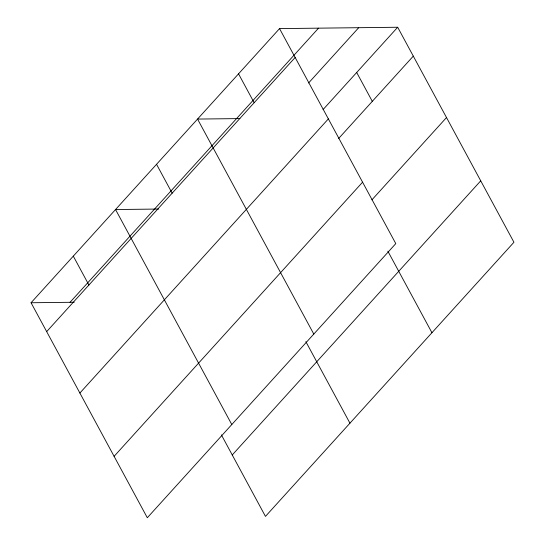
<?xml version="1.0" encoding="UTF-8"?>
<svg xmlns="http://www.w3.org/2000/svg" width="545" height="545" viewBox="0 0 545 545"><rect width="100%" height="100%" fill="white"/><g stroke="black" fill="none" stroke-linecap="round" stroke-linejoin="round"><path stroke-width="0.82" d="M279.544 28.606L395.793 243.608L147.314 517.75L31.058 302.748L279.544 28.606L397.687 27.25L513.942 242.253L265.456 516.394L221.379 434.869M70.046 302.298L318.532 28.156M46.672 331.619L295.152 57.477M308.586 82.983L358.699 27.7M323.09 109.552L397.687 27.25M79.883 393.04L328.363 118.899M338.704 138.423L413.301 56.121M114.103 456.329L362.582 182.187M371.915 199.845L446.512 117.543M232.245 454.973L480.731 180.831M239.875 118.585L197.542 119.069L313.797 334.078M158.718 209.042L115.547 209.539L231.795 424.541M31.058 302.748L74.236 302.25M356.689 72.485L372.296 101.356M387.863 251.197L431.94 332.722M238.54 73.834L254.154 102.712M305.861 341.661L349.945 423.186M156.544 164.304L172.152 193.175M73.302 256.143L88.91 285.015"/></g></svg>
